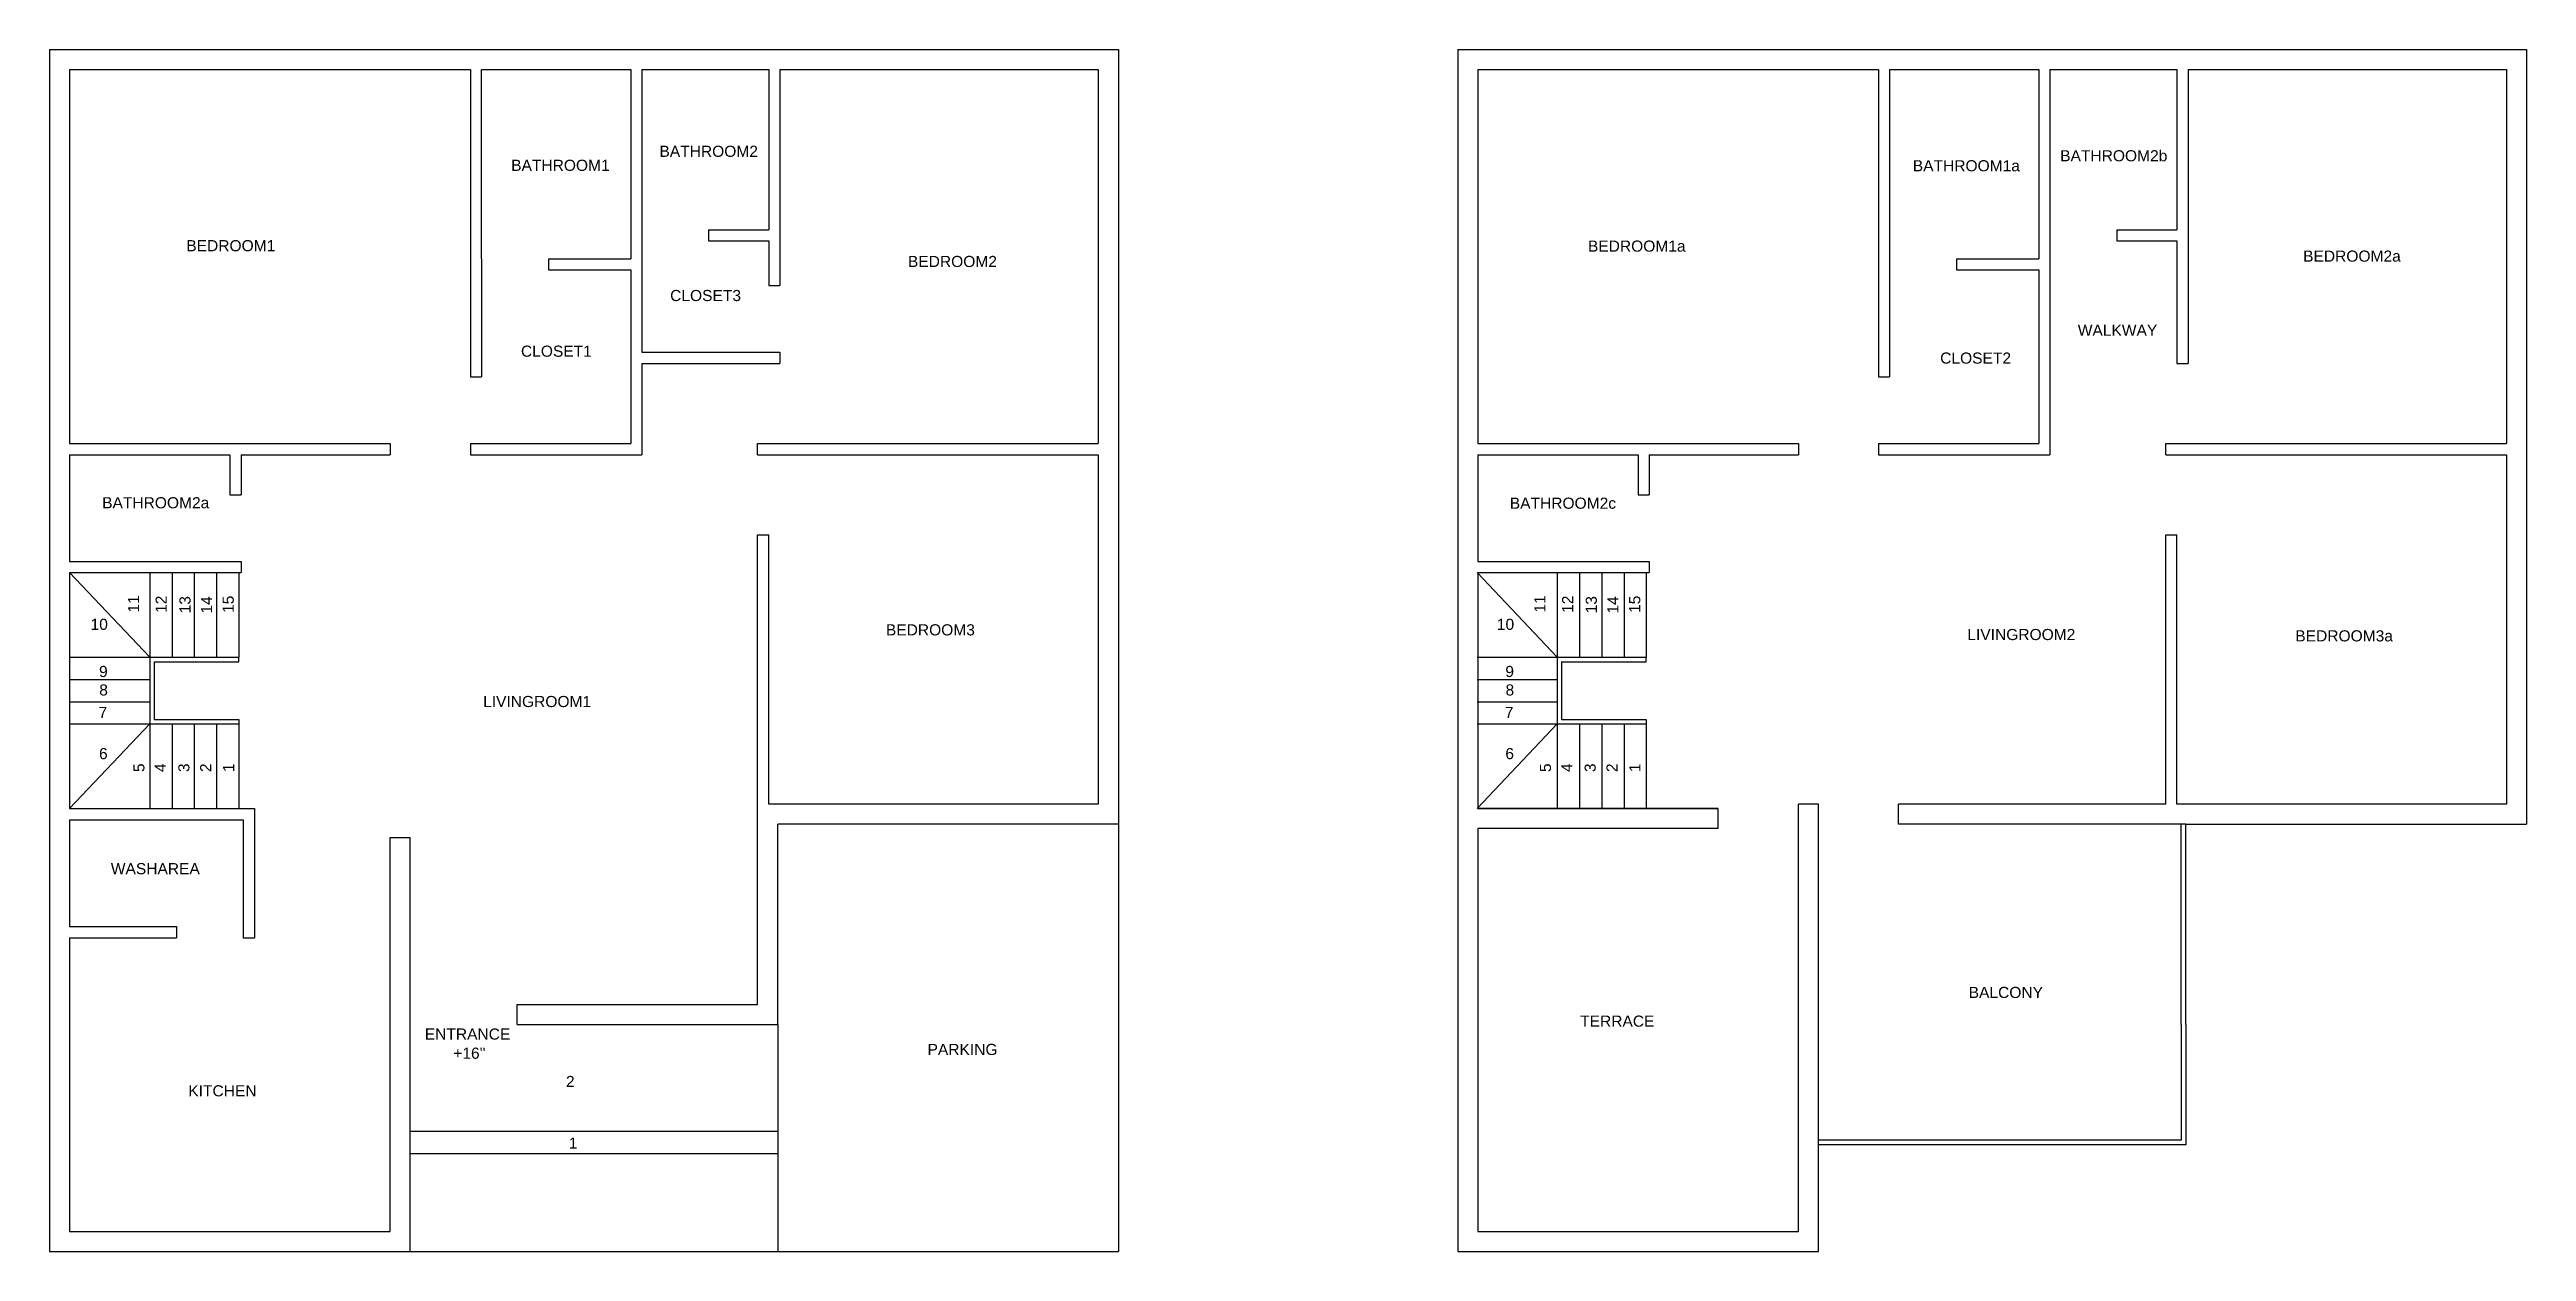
# Model space of a CAD drawing. Header units: inches. Extents: x -32 to 1080, y -523 to 17.
import ezdxf

# ---------------------------------------------------------------- set-up
doc = ezdxf.new("R2010")
doc.units = ezdxf.units.IN
doc.header["$MEASUREMENT"] = 0
for name, color, linetype in [('Balcony', 7, 'Continuous'), ('BathRoom1', 7, 'Continuous'), ('BathRoom1a', 7, 'Continuous'), ('BathRoom2', 7, 'Continuous'), ('BathRoom2a', 7, 'Continuous'), ('BathRoom2b', 7, 'Continuous'), ('BathRoom2c', 7, 'Continuous'), ('BedRoom1', 7, 'Continuous'), ('BedRoom2', 7, 'Continuous'), ('BedRoom2a', 7, 'Continuous'), ('BedRoom3', 7, 'Continuous'), ('BedRoom3a', 7, 'Continuous'), ('Boundary', 7, 'Continuous'), ('Closet1', 7, 'Continuous'), ('Closet2', 7, 'Continuous'), ('Closet3', 7, 'Continuous'), ('Entrance_Staircase', 7, 'Continuous'), ('Kitchen', 7, 'Continuous'), ('LivingRoom1', 7, 'Continuous'), ('LivingRoom2', 7, 'Continuous'), ('Parking', 7, 'Continuous'), ('Staircase', 7, 'Continuous'), ('Terrace', 7, 'Continuous'), ('Walkway', 7, 'Continuous'), ('WashArea', 7, 'Continuous')]:
    doc.layers.add(name, color=color, linetype=linetype)
doc.styles.get("Standard").update_dxf_attribs({"font": 'Arial.ttf'})

msp = doc.modelspace()

# ---------------------------------------------------------------- linework, layer by layer
for p, q in [((59.9, -324.3), (59.9, -382.3)), ((717.3, -324.3), (609.3, -324.3)), ((717.3, -333.3), (717.3, -324.3)), ((129.9, -523.3), (294.9, -523.3))]:
    msp.add_line(p, q)
at = {"layer": 'Balcony'}
for p, q in [((762.3, -475.3), (762.3, -322.3)), ((798.3, -331.3), (798.3, -322.3)), ((927.3, -331.3), (798.3, -331.3)), ((925.3, -421.3), (925.3, -331.3)), ((927.3, -421.3), (927.3, -331.3)), ((925.3, -421.3), (925.3, -473.3)), ((927.3, -421.3), (927.3, -475.3)), ((925.3, -473.3), (762.3, -473.3)), ((927.3, -475.3), (762.3, -475.3))]:
    msp.add_line(p, q, dxfattribs=at)
at = {"layer": 'BathRoom1'}
for p, q in [((161.9, 7.7), (228.9, 7.7)), ((161.9, -77.3), (161.9, 7.7)), ((228.9, 7.7), (228.9, -77.3)), ((191.9, -77.3), (228.9, -77.3))]:
    msp.add_line(p, q, dxfattribs=at)
at = {"layer": 'BathRoom1a'}
for p, q in [((609.3, 7.7), (789.3, 7.7)), ((609.3, 7.7), (609.3, -160.3)), ((789.3, 7.7), (789.3, -130.3)), ((794.3, 7.7), (861.3, 7.7)), ((794.3, 7.7), (794.3, -77.3)), ((861.3, 7.7), (861.3, -77.3)), ((824.3, -77.3), (861.3, -77.3)), ((609.3, -160.3), (753.3, -160.3)), ((753.3, -160.3), (753.3, -165.3))]:
    msp.add_line(p, q, dxfattribs=at)
at = {"layer": 'BathRoom2'}
for p, q in [((233.9, 7.7), (233.9, -69.3)), ((233.9, 7.7), (290.9, 7.7)), ((290.9, 7.7), (290.9, -64.3)), ((263.9, -64.3), (290.9, -64.3))]:
    msp.add_line(p, q, dxfattribs=at)
at = {"layer": 'BathRoom2a'}
for p, q in [((-23.1, -165.3), (48.9, -165.3)), ((-23.1, -165.3), (-23.1, -213.3)), ((48.9, -165.3), (48.9, -183.3)), ((53.9, -165.3), (53.9, -183.3)), ((48.9, -183.3), (53.9, -183.3)), ((-23.1, -213.3), (53.9, -213.3))]:
    msp.add_line(p, q, dxfattribs=at)
at = {"layer": 'BathRoom2b'}
for p, q in [((866.3, 7.7), (923.3, 7.7)), ((866.3, 7.7), (866.3, -69.3)), ((923.3, 7.7), (923.3, -64.3)), ((896.3, -64.3), (923.3, -64.3)), ((896.3, -64.3), (896.3, -69.3)), ((53.9, -213.3), (53.9, -218.3))]:
    msp.add_line(p, q, dxfattribs=at)
at = {"layer": 'BathRoom2c'}
for p, q in [((609.3, -165.3), (681.3, -165.3)), ((609.3, -165.3), (609.3, -213.3)), ((681.3, -165.3), (681.3, -183.3)), ((686.3, -165.3), (686.3, -183.3)), ((681.3, -183.3), (686.3, -183.3)), ((609.3, -213.3), (686.3, -213.3)), ((686.3, -213.3), (686.3, -218.3))]:
    msp.add_line(p, q, dxfattribs=at)
at = {"layer": 'BedRoom1'}
for p, q in [((-23.1, 7.7), (-23.1, -160.3)), ((-23.1, 7.7), (156.9, 7.7)), ((156.9, 7.7), (156.9, -130.3)), ((156.9, -130.3), (161.9, -130.3)), ((-23.1, -160.3), (120.9, -160.3)), ((120.9, -160.3), (120.9, -165.3)), ((156.9, -160.3), (156.9, -165.3))]:
    msp.add_line(p, q, dxfattribs=at)
at = {"layer": 'BedRoom2'}
for p, q in [((295.9, 7.7), (295.9, -89.3)), ((295.9, 7.7), (438.9, 7.7)), ((438.9, 7.7), (438.9, -160.3)), ((233.9, -124.3), (295.9, -124.3)), ((233.9, -124.3), (233.9, -165.3)), ((285.9, -160.3), (438.9, -160.3)), ((285.9, -165.3), (285.9, -160.3))]:
    msp.add_line(p, q, dxfattribs=at)
at = {"layer": 'BedRoom2a'}
for p, q in [((928.3, 7.7), (1071.3, 7.7)), ((928.3, 7.7), (928.3, -124.3)), ((1071.3, 7.7), (1071.3, -160.3)), ((923.3, -124.3), (928.3, -124.3)), ((918.3, -160.3), (1071.3, -160.3))]:
    msp.add_line(p, q, dxfattribs=at)
at = {"layer": 'BedRoom3'}
for p, q in [((285.9, -165.3), (438.9, -165.3)), ((438.9, -165.3), (438.9, -322.3)), ((285.9, -201.3), (290.9, -201.3)), ((290.9, -322.3), (290.9, -201.3)), ((438.9, -322.3), (290.9, -322.3))]:
    msp.add_line(p, q, dxfattribs=at)
at = {"layer": 'BedRoom3a'}
for p, q in [((918.3, -165.3), (1071.3, -165.3)), ((1071.3, -165.3), (1071.3, -322.3)), ((918.3, -201.3), (923.3, -201.3)), ((923.3, -322.3), (923.3, -201.3)), ((1071.3, -322.3), (923.3, -322.3))]:
    msp.add_line(p, q, dxfattribs=at)
at = {"layer": 'Boundary'}
for p, q in [((-32.1, 16.7), (447.9, 16.7)), ((-32.1, 16.7), (-32.1, -523.3)), ((447.9, 16.7), (447.9, -331.3)), ((600.3, 16.7), (1080.3, 16.7)), ((600.3, 16.7), (600.3, -523.3)), ((1080.3, 16.7), (1080.3, -331.3)), ((927.3, -331.3), (1080.3, -331.3)), ((762.3, -523.3), (762.3, -475.3)), ((-32.1, -523.3), (129.9, -523.3)), ((600.3, -523.3), (762.3, -523.3))]:
    msp.add_line(p, q, dxfattribs=at)
at = {"layer": 'Closet1'}
for p, q in [((161.9, -77.3), (161.9, -130.3)), ((191.9, -77.3), (191.9, -82.3)), ((191.9, -82.3), (228.9, -82.3)), ((228.9, -82.3), (228.9, -160.3)), ((290.9, -89.3), (295.9, -89.3)), ((295.9, -119.3), (295.9, -124.3)), ((156.9, -160.3), (228.9, -160.3))]:
    msp.add_line(p, q, dxfattribs=at)
at = {"layer": 'Closet2'}
for p, q in [((794.3, -77.3), (794.3, -130.3)), ((824.3, -77.3), (824.3, -82.3)), ((824.3, -82.3), (861.3, -82.3)), ((861.3, -82.3), (861.3, -160.3)), ((789.3, -160.3), (861.3, -160.3))]:
    msp.add_line(p, q, dxfattribs=at)
at = {"layer": 'Closet3'}
for p, q in [((263.9, -64.3), (263.9, -69.3)), ((233.9, -69.3), (233.9, -119.3)), ((263.9, -69.3), (290.9, -69.3)), ((290.9, -69.3), (290.9, -89.3)), ((233.9, -119.3), (295.9, -119.3)), ((789.3, -130.3), (794.3, -130.3)), ((789.3, -160.3), (789.3, -165.3))]:
    msp.add_line(p, q, dxfattribs=at)
at = {"layer": 'Entrance_Staircase'}
for p, q in [((129.9, -523.3), (129.9, -412.4)), ((177.9, -421.3), (177.9, -412.3)), ((177.9, -421.3), (294.9, -421.3)), ((129.9, -469.3), (294.9, -469.3)), ((129.9, -479.3), (294.9, -479.3))]:
    msp.add_line(p, q, dxfattribs=at)
at = {"layer": 'Kitchen'}
for p, q in [((120.9, -421.3), (120.9, -337.3)), ((-23.1, -382.3), (24.9, -382.3)), ((-23.1, -382.3), (-23.1, -514.3)), ((54.9, -382.3), (59.9, -382.3)), ((120.9, -514.3), (120.9, -412.3)), ((-23.1, -514.3), (120.9, -514.3))]:
    msp.add_line(p, q, dxfattribs=at)
at = {"layer": 'LivingRoom1'}
for p, q in [((53.9, -165.3), (120.9, -165.3)), ((156.9, -165.3), (233.9, -165.3)), ((285.9, -322.3), (285.9, -201.3)), ((285.9, -412.3), (285.9, -322.3)), ((120.9, -337.3), (129.9, -337.3)), ((129.9, -412.4), (129.9, -337.3)), ((177.9, -412.3), (285.9, -412.3))]:
    msp.add_line(p, q, dxfattribs=at)
at = {"layer": 'LivingRoom2'}
for p, q in [((686.3, -165.3), (753.3, -165.3)), ((789.3, -165.3), (866.3, -165.3)), ((918.3, -322.3), (918.3, -201.3)), ((762.3, -322.3), (753.3, -322.3)), ((918.3, -322.3), (798.3, -322.3))]:
    msp.add_line(p, q, dxfattribs=at)
at = {"layer": 'Parking'}
for p, q in [((294.9, -421.3), (294.9, -331.3)), ((447.9, -331.3), (294.9, -331.3)), ((447.9, -331.3), (447.9, -523.3)), ((294.9, -421.3), (294.9, -523.3)), ((294.9, -523.3), (447.9, -523.3))]:
    msp.add_line(p, q, dxfattribs=at)
at = {"layer": 'Staircase'}
for p, q in [((-23.1, -218.3), (53.9, -218.3)), ((-23.1, -218.3), (-23.1, -324.3)), ((-23.1, -218.3), (12.9, -256.3)), ((12.9, -218.3), (12.9, -324.3)), ((22.9, -218.3), (22.9, -256.3)), ((32.9, -218.3), (32.9, -256.3)), ((42.9, -218.3), (42.9, -256.3)), ((52.9, -218.3), (52.9, -256.3)), ((609, -218.3), (645, -256.3)), ((609.3, -218.3), (686.3, -218.3)), ((609.3, -218.3), (609.3, -324.3)), ((645, -218.3), (645, -324.3)), ((655, -218.3), (655, -256.3)), ((665, -218.3), (665, -256.3)), ((675, -218.3), (675, -256.3)), ((685, -218.3), (685, -256.3)), ((-23.1, -256.3), (52.9, -256.3)), ((-23.1, -266.3), (12.9, -266.3)), ((14.9, -258.3), (52.9, -258.3)), ((14.9, -258.3), (14.9, -284.3)), ((52.9, -258.3), (52.9, -256.3)), ((609, -256.3), (685, -256.3)), ((609, -266.3), (645, -266.3)), ((647, -258.3), (647, -284.3)), ((647, -258.3), (685, -258.3)), ((685, -258.3), (685, -256.3)), ((-23.1, -276.3), (12.9, -276.3)), ((609, -276.3), (645, -276.3)), ((-23.1, -286.3), (52.9, -286.3)), ((12.9, -286.3), (-23.1, -324.3)), ((14.9, -284.3), (52.9, -284.3)), ((22.9, -286.3), (22.9, -324.3)), ((32.9, -286.3), (32.9, -324.3)), ((42.9, -286.3), (42.9, -324.3)), ((52.9, -284.3), (52.9, -286.3)), ((52.9, -286.3), (52.9, -324.3)), ((609, -286.3), (685, -286.3)), ((645, -286.3), (609, -324.3)), ((647, -284.3), (685, -284.3)), ((655, -286.3), (655, -324.3)), ((665, -286.3), (665, -324.3)), ((675, -286.3), (675, -324.3)), ((685, -284.3), (685, -286.3)), ((685, -286.3), (685, -324.3)), ((-23.1, -324.3), (59.9, -324.3)), ((609.3, -324.3), (717.3, -324.3))]:
    msp.add_line(p, q, dxfattribs=at)
at = {"layer": 'Terrace'}
for p, q in [((753.3, -514.3), (753.3, -322.3)), ((609.3, -333.3), (609.3, -514.3)), ((717.3, -333.3), (609.3, -333.3)), ((609.3, -514.3), (753.3, -514.3))]:
    msp.add_line(p, q, dxfattribs=at)
at = {"layer": 'Walkway'}
for p, q in [((866.3, -69.3), (866.3, -165.3)), ((896.3, -69.3), (923.3, -69.3)), ((923.3, -69.3), (923.3, -124.3)), ((918.3, -165.3), (918.3, -160.3))]:
    msp.add_line(p, q, dxfattribs=at)
at = {"layer": 'WashArea'}
for p, q in [((-23.1, -329.3), (54.9, -329.3)), ((-23.1, -329.3), (-23.1, -377.3)), ((54.9, -329.3), (54.9, -382.3)), ((-23.1, -377.3), (24.9, -377.3)), ((24.9, -377.3), (24.9, -382.3))]:
    msp.add_line(p, q, dxfattribs=at)

# ---------------------------------------------------------------- texts
at = {"layer": 'Balcony', "insert": (829.8, -404.4), "char_height": 5, "width": 33.942, "attachment_point": 1}
msp.add_mtext('BALCONY', dxfattribs=at)
at = {"layer": 'BathRoom1', "insert": (175.2, -32.8), "char_height": 5, "width": 33.801, "attachment_point": 1}
msp.add_mtext('BATHROOM1', dxfattribs=at)
at = {"layer": 'BathRoom1a', "char_height": 5, "attachment_point": 1}
for s, insert, width in [('BATHROOM1a', (804.7, -33), 46.327), ('BEDROOM1a', (658.8, -69.1), 42.538)]:
    msp.add_mtext(s, dxfattribs=dict(at, insert=insert, width=width))
at = {"layer": 'BathRoom2', "insert": (241.8, -26.5), "char_height": 5, "width": 33.942, "attachment_point": 1}
msp.add_mtext('BATHROOM2', dxfattribs=at)
at = {"layer": 'BathRoom2a', "insert": (-8.5, -184.4), "char_height": 5, "width": 33.942, "attachment_point": 1}
msp.add_mtext('BATHROOM2a', dxfattribs=at)
at = {"layer": 'BathRoom2b', "insert": (870.9, -28.5), "char_height": 5, "width": 33.942, "attachment_point": 1}
msp.add_mtext('BATHROOM2b', dxfattribs=at)
at = {"layer": 'BathRoom2c', "insert": (623.7, -184.6), "char_height": 5, "width": 33.942, "attachment_point": 1}
msp.add_mtext('BATHROOM2c', dxfattribs=at)
at = {"layer": 'BedRoom1', "insert": (29.3, -68.9), "char_height": 5, "width": 33.942, "attachment_point": 1}
msp.add_mtext('BEDROOM1', dxfattribs=at)
at = {"layer": 'BedRoom2', "insert": (353.4, -76), "char_height": 5, "width": 33.942, "attachment_point": 1}
msp.add_mtext('BEDROOM2', dxfattribs=at)
at = {"layer": 'BedRoom2a', "insert": (980, -73.6), "char_height": 5, "width": 33.942, "attachment_point": 1}
msp.add_mtext('BEDROOM2a', dxfattribs=at)
at = {"layer": 'BedRoom3', "insert": (343.5, -241.5), "char_height": 5, "width": 33.942, "attachment_point": 1}
msp.add_mtext('BEDROOM3', dxfattribs=at)
at = {"layer": 'BedRoom3a', "insert": (976.5, -244.2), "char_height": 5, "width": 33.942, "attachment_point": 1}
msp.add_mtext('BEDROOM3a', dxfattribs=at)
at = {"layer": 'Closet1', "insert": (179.6, -116.3), "char_height": 5, "width": 33.942, "attachment_point": 1}
msp.add_mtext('CLOSET1', dxfattribs=at)
at = {"layer": 'Closet2', "insert": (817, -119.4), "char_height": 5, "width": 33.942, "attachment_point": 1}
msp.add_mtext('CLOSET2', dxfattribs=at)
at = {"layer": 'Closet3', "insert": (246.6, -91.3), "char_height": 5, "width": 33.942, "attachment_point": 1}
msp.add_mtext('CLOSET3', dxfattribs=at)
at = {"layer": 'Entrance_Staircase', "char_height": 5, "width": 33.942, "attachment_point": 1}
for s, insert in [('ENTRANCE', (136.4, -423.1)), ("+16''", (149.2, -431.7)), ('2', (199.8, -444.4)), ('1', (201.1, -472.1))]:
    msp.add_mtext(s, dxfattribs=dict(at, insert=insert))
at = {"layer": 'Kitchen', "insert": (30.2, -448.6), "char_height": 5, "width": 33.942, "attachment_point": 1}
msp.add_mtext('KITCHEN', dxfattribs=at)
at = {"layer": 'LivingRoom1', "insert": (162.6, -273.7), "char_height": 5, "width": 33.942, "attachment_point": 1}
msp.add_mtext('LIVINGROOM1', dxfattribs=at)
at = {"layer": 'LivingRoom2', "insert": (829.2, -243.6), "char_height": 5, "width": 33.942, "attachment_point": 1}
msp.add_mtext('LIVINGROOM2', dxfattribs=at)
at = {"layer": 'Parking', "insert": (362.2, -430), "char_height": 5, "width": 33.942, "attachment_point": 1}
msp.add_mtext('PARKING', dxfattribs=at)
at = {"layer": 'Staircase', "char_height": 5, "width": 33.942, "attachment_point": 1, "rotation": 90}
for s, insert in [('11', (3.1, -236.2)), ('12', (15.5, -236.4)), ('13', (26.2, -236.6)), ('14', (35.9, -236.7)), ('15', (45.6, -236.4)), ('11', (634.7, -236.2)), ('12', (647.2, -236.4)), ('13', (657.8, -236.6)), ('14', (667.5, -236.7)), ('15', (677.3, -236.4)), ('5', (5.5, -307.9)), ('4', (15.1, -307.9)), ('3', (25.7, -307.9)), ('2', (35.5, -307.9)), ('1', (45.8, -307.9)), ('5', (637.2, -307.9)), ('4', (646.8, -307.9)), ('3', (657.3, -307.9)), ('2', (667.1, -307.9)), ('1', (677.4, -307.9))]:
    msp.add_mtext(s, dxfattribs=dict(at, insert=insert))
at = {"layer": 'Staircase', "char_height": 5, "width": 33.942, "attachment_point": 1}
for s, insert in [('10', (-13.7, -239)), ('10', (617.9, -239)), ('9', (-9.9, -260.2)), ('9', (621.7, -260.2)), ('8', (-9.8, -268.5)), ('8', (621.8, -268.5)), ('7', (-10.1, -278.6)), ('7', (621.5, -278.6)), ('6', (-9.9, -297.1)), ('6', (621.7, -297.1))]:
    msp.add_mtext(s, dxfattribs=dict(at, insert=insert))
at = {"layer": 'Terrace', "insert": (655.3, -417.3), "char_height": 5, "width": 33.942, "attachment_point": 1}
msp.add_mtext('TERRACE', dxfattribs=at)
at = {"layer": 'Walkway', "insert": (878.8, -106.9), "char_height": 5, "width": 33.942, "attachment_point": 1}
msp.add_mtext('WALKWAY', dxfattribs=at)
at = {"layer": 'WashArea', "insert": (-4.6, -348.8), "char_height": 5, "width": 33.942, "attachment_point": 1}
msp.add_mtext('WASHAREA', dxfattribs=at)

doc.saveas('drawing.dxf')
